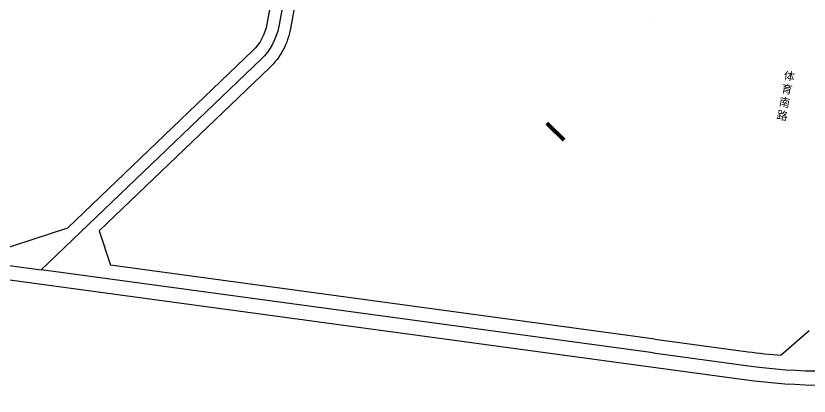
# Model space of a CAD drawing. Extents: x 529262 to 576451, y 2694391 to 2717535.
# Drawn here: x 562546.2 to 562942.4, y 2708878.4 to 2709068.1 of the extents above; entities that cross this region are included whole.
import ezdxf
from ezdxf.xclip import XClip

# ---------------------------------------------------------------- set-up
doc = ezdxf.new("R2010")
doc.units = 0
doc.header["$XCLIPFRAME"] = 0
for name, color, linetype in [('GCD', 8, 'Continuous'), ('PP-COM', 7, 'Continuous'), ('RD-中线', 40, 'Continuous'), ('RD-红线', 7, 'Continuous'), ('RD-路名', 7, 'Continuous'), ('河流', 4, 'Continuous')]:
    doc.layers.add(name, color=color, linetype=linetype)
doc.styles.add('黑体', font='simhei.ttf')

# ---------------------------------------------------------------- blocks, each defined once
blk = doc.blocks.new('A$C19FD0107')
at = {"layer": 'RD-中线', "color": 8, "linetype": 'Continuous', "flags": 128}
for points in [[(-8308.52, 14738.52), (-8320.52, 14672.25, -0.158315), (-8329.29, 14655.93), (-8439.16, 14550.75)], [(-8133.57, 14509.28), (-8087.08, 14502.97, 0.066351), (-8007.81, 14502.78), (-7933.22, 14512.55, -0.06831), (-7851.63, 14512.03), (-7682.67, 14487.76)]]:
    blk.add_lwpolyline(points, format="xyb", dxfattribs=at)
for points in [[(-9060.96, 14625.47), (-8802.21, 14600.01), (-8439.16, 14550.75)], [(-8133.57, 14509.28), (-8439.16, 14550.75)]]:
    blk.add_lwpolyline(points, dxfattribs=at)
at = {"layer": 'RD-红线', "color": 8, "linetype": 'Continuous', "flags": 128}
for points in [[(-8321.78, 14698.95), (-8326.42, 14673.32, -0.158315), (-8333.44, 14660.26), (-8425.85, 14571.8)], [(-8309.52, 14699.29), (-8314.61, 14671.18, -0.158315), (-8325.14, 14651.59), (-8410.11, 14570.25)], [(-9036.47, 14616.03), (-8803.03, 14593.06), (-8440.1, 14543.81), (-8088.02, 14496.03, 0.066351), (-8006.9, 14495.84), (-7932.32, 14505.6, -0.01003)], [(-8132.63, 14516.22), (-8086.14, 14509.91, 0.014201), (-8069.59, 14508.14, 0.014201)]]:
    blk.add_lwpolyline(points, format="xyb", dxfattribs=at)
at = {"layer": 'RD-红线', "color": 8}
for points in [[(-8460.11, 14560.66), (-8425.85, 14571.8)], [(-8055.62, 14520.33), (-8069.59, 14508.14)]]:
    blk.add_lwpolyline(points, dxfattribs=at)
blk.add_lwpolyline([(-8410.11, 14570.25), (-8404.54, 14553.11, 0.628032)], format="xyb", dxfattribs=at)
at = {"layer": 'RD-红线', "color": 8, "linetype": 'Continuous', "flags": 128}
blk.add_lwpolyline([(-8132.63, 14516.22), (-8404.54, 14553.11)], dxfattribs=at)
at = {"layer": '河流', "color": 8, "const_width": 2}
blk.add_lwpolyline([(-8177.95, 14615.53), (-8186.66, 14623.94)], dxfattribs=at)
blk.add_lwpolyline([(-8177.95, 14615.53), (-8186.66, 14623.94)], dxfattribs=at)
blk = doc.blocks.new('GC200')
at = {"linetype": 'Continuous', "const_width": 0.2, "flags": 128}
blk.add_lwpolyline([(-0.1, 0, 1), (0.1, 0, 1)], format="xyb", close=True, dxfattribs=at)

msp = doc.modelspace()

# ---------------------------------------------------------------- block references
at = {"layer": 'GCD', "linetype": 'Continuous', "xscale": 0.5, "yscale": 0.5}
msp.add_blockref('GC200', (562862.606, 2709066.757, 145.59), dxfattribs=at)
msp.add_blockref('GC200', (562862.606, 2709066.757, 145.59), dxfattribs=at)
at = {"layer": 'PP-COM'}
ref = msp.add_blockref('A$C19FD0107', (570997.993, 2694390.603), dxfattribs=at)
XClip(ref).set_block_clipping_path([(-9366.4383134884, 14428.6043910822), (-3328.4480743363, 17452.7484863754)])

# ---------------------------------------------------------------- texts
at = {"layer": 'RD-路名', "color": 7, "linetype": 'Continuous', "insert": (562930.114, 2709040.48), "char_height": 4, "width": 50.99419, "attachment_point": 1, "rotation": 349.95899, "style": '黑体'}
msp.add_mtext('体\\P育\\P南\\P路', dxfattribs=at)

doc.saveas('drawing.dxf')
